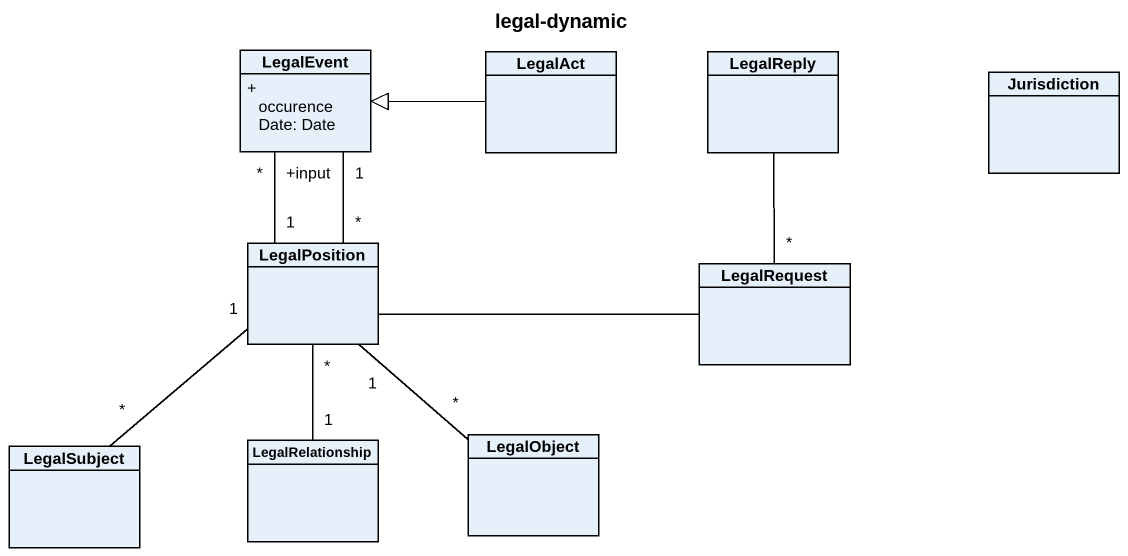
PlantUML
@startuml
title legal-dynamic
hide circle
hide empty members
skinparam classAttributeIconSize 0
class LegalEvent {
  + occurenceDate: Date
}
class LegalAct
class LegalReply
class Jurisdiction
class LegalPosition
class LegalRequest
class LegalObject
class LegalSubject
class LegalRelationship
LegalEvent "1" -- "*" LegalPosition
LegalAct -left-|> LegalEvent
LegalReply -- "*" LegalRequest
LegalPosition "1" -up- "+input\n*" LegalEvent
LegalPosition "1" -- "*" LegalObject
LegalPosition "1" -- "*" LegalSubject
LegalRequest -left- LegalPosition
LegalRelationship "1" -up- "*" LegalPosition
@enduml
